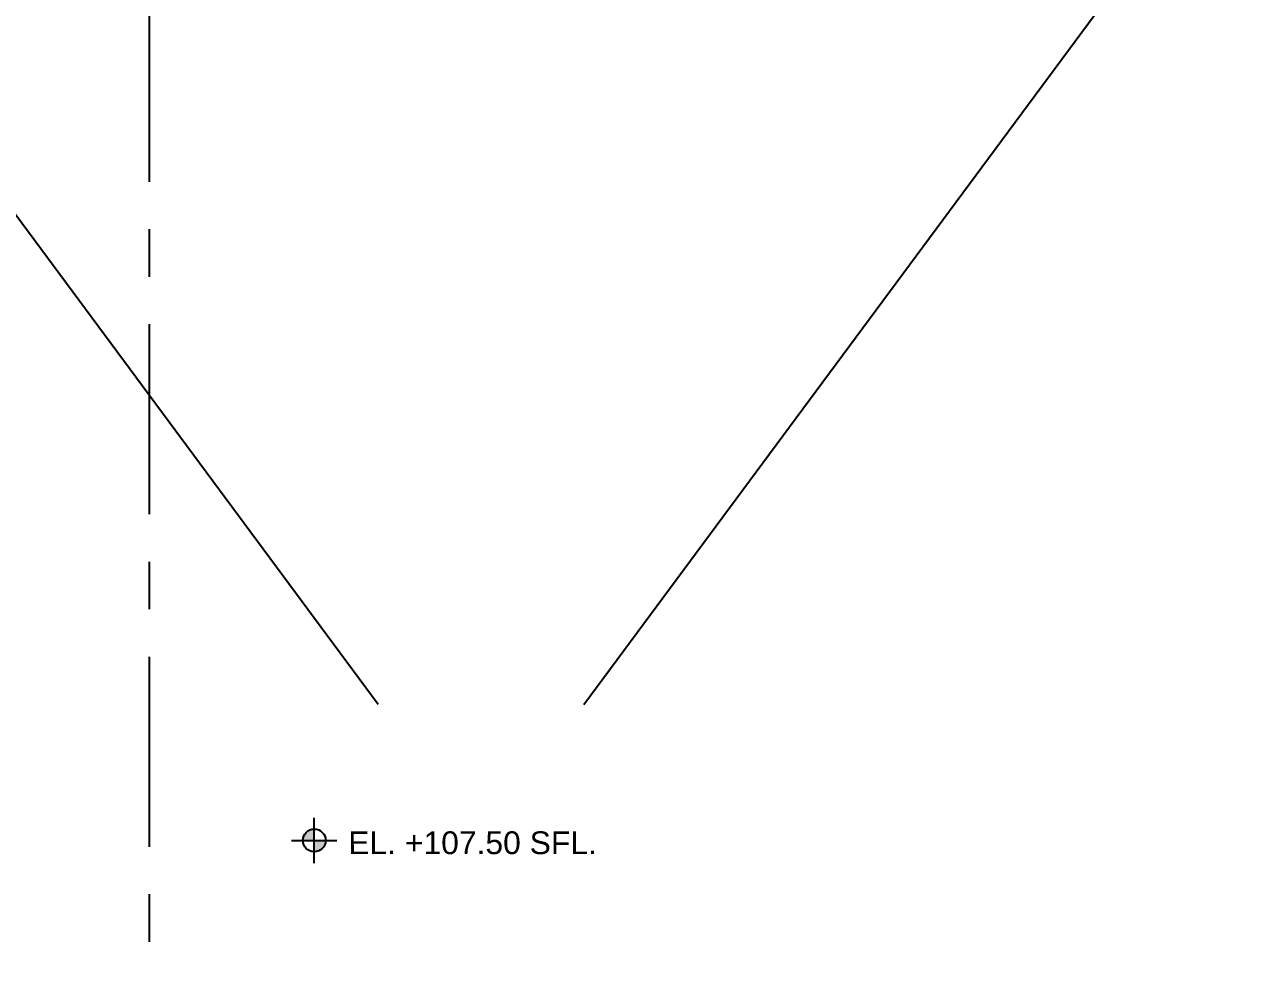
# Model space of a CAD drawing. Header units: millimetres. Extents: x 652937 to 1670132, y 1473552 to 2851037.
# Drawn here: x 699505 to 707492, y 1484532 to 1490720 of the extents above; entities that cross this region are included whole.
import ezdxf
from ezdxf.enums import TextEntityAlignment as Align

# ---------------------------------------------------------------- set-up
doc = ezdxf.new("R2010")
doc.units = ezdxf.units.MM
doc.linetypes.add('HIDDEN', pattern=[0.375, 0.25, -0.125])
doc.linetypes.add('TA_GL_005.00000', pattern=[13.75, 5, -1.25, 1.25, -1.25, 5])
for name, color, linetype in [('000 - 0_SYM_DWG_GRID-BUBBLE_MAIN_COLOR_1', 7, 'Continuous'), ('000 - 0_SYM_DWG_GRIDLINE_MAIN_COLOR_251', 7, 'Continuous'), ('DIM', 7, 'Continuous')]:
    doc.layers.add(name, color=color, linetype=linetype)
doc.layers.add('A-230-M_FLOOR', color=7, linetype='Continuous', lineweight=25)
doc.styles.add('Arial', font='arial.ttf')
doc.styles.add('TA', font='', dxfattribs={"height": 4.5})
doc.styles.get('TA').set_extended_font_data('Cordia New')

# ---------------------------------------------------------------- blocks, each defined once
blk = doc.blocks.new('opening')
at = {"layer": 'A-230-M_FLOOR', "color": 7, "linetype": 'HIDDEN', "ltscale": 30}
blk.add_line((6.9598, 1.6996), (23.2147, 13.7349), dxfattribs=at)
blk.add_lwpolyline([(6.9598, 13.7349), (23.2129, 1.6973)], dxfattribs=at)
blk = doc.blocks.new('*U9145')
at = {"layer": '000 - 0_SYM_DWG_GRIDLINE_MAIN_COLOR_251', "color": 7, "linetype": 'ByBlock', "ltscale": 5}
blk.add_line((30, 0), (-372.23, 0), dxfattribs=at)
at = {"color": 7, "style": 'TA', "flags": 1}
blk.add_attdef('LOCATION', (6, -6), '', height=4.5, rotation=270, dxfattribs=at)
at = {"layer": '000 - 0_SYM_DWG_GRID-BUBBLE_MAIN_COLOR_1', "color": 7, "style": 'Arial'}
blk.add_attdef('GRID-HEAD', text='', height=4, rotation=270, dxfattribs=at).set_placement((56.87, 0), align=Align.MIDDLE_CENTER)
blk = doc.blocks.new('W-1-PP18-ST_ENT3_REV02_20260413-040446_PP18_ENT_3_Y_DIMS')
at = {"layer": '000 - 0_SYM_DWG_GRIDLINE_MAIN_COLOR_251', "color": 7, "linetype": 'TA_GL_005.00000', "xscale": 50.00000000000017, "yscale": 50.00000000000017, "zscale": 50.00000000000017, "rotation": 90}
blk.add_blockref('*U9145', (0, 1155.8), dxfattribs=at)
blk = doc.blocks.new('po')
h = blk.add_hatch(color=7)
h.dxf.hatch_style = 1
edge = h.paths.add_edge_path()
edge.add_line((1.5, 0), (0, 0))
edge.add_line((0, 0), (0, -1.5))
edge.add_arc((0, 0), 1.5, 270, 360)
edge = h.paths.add_edge_path()
edge.add_line((-1.5, 0), (0, 0))
edge.add_line((0, 0), (0, 1.5))
edge.add_arc((0, 0), 1.5, 90, 180)
at = {"color": 7}
for p, q in [((0, -2.99), (0, 2.99)), ((-2.99, 0), (2.99, 0))]:
    blk.add_line(p, q, dxfattribs=at)
blk.add_circle((0, 0), 1.5, dxfattribs=at)
blk = doc.blocks.new('W-1-PP18-ST_ENT3_REV02_20260413-050421_PP18_ENT3_MAIN_PLAN')
at = {"color": 7}
blk.add_blockref('W-1-PP18-ST_ENT3_REV02_20260413-040446_PP18_ENT_3_Y_DIMS', (0, 0), dxfattribs=at)
at = {"color": 7, "xscale": 1000, "yscale": 1000, "zscale": 1000, "rotation": 90.00830806532032}
blk.add_blockref('opening', (9903.2, -22408.6), dxfattribs=at)
at = {"color": 7, "xscale": 50, "yscale": 50, "zscale": 50}
blk.add_blockref('po', (1086.4, -7302.9), dxfattribs=at)
at = {"layer": 'DIM', "color": 7, "style": 'Arial'}
blk.add_text('EL. +107.50 SFL.', height=150, rotation=0.00831, dxfattribs=at).set_placement((1310.2, -7393.4))

msp = doc.modelspace()

# ---------------------------------------------------------------- block references
at = {"color": 7}
msp.add_blockref('W-1-PP18-ST_ENT3_REV02_20260413-050421_PP18_ENT3_MAIN_PLAN', (700327.4222, 1492652.7123), dxfattribs=at)

doc.saveas('drawing.dxf')
